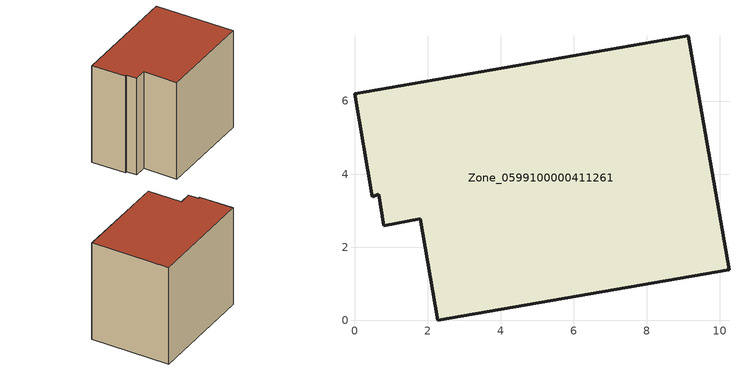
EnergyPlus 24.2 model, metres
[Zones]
Zone_0599100000411261
 floor ground (C_G): 1.8,2.78 0.8,2.59 0.66,3.46 0.49,3.39 0,6.2 9.14,7.79 10.25,1.38 2.28,0 z0
 wall outside (C_F): 2.28,0 10.25,1.38 9.14,7.79 0,6.2 0.49,3.39 0.66,3.46 0.8,2.59 1.8,2.78 2.28,0 z0:8.36
 roof outside (C_R): 0.8,2.59 1.8,2.78 2.28,0 10.25,1.38 9.14,7.79 0,6.2 0.49,3.39 0.66,3.46 z8.36
[BUILDING]
Pand.0599100000411261: North Axis=0; Terrain=City; Loads Convergence Tolerance Value=0.04; Temperature Convergence Tolerance Value=0.4; Solar Distribution=FullExterior; Maximum Number of Warmup Days=25; Minimum Number of Warmup Days=1
[Site:Location]
Rotterdam.The.Hague.AP_ZH_NLD Design_Conditions: Latitude=51.96; Longitude=4.45; Time Zone=1; Elevation=-4.5
[SITE:GROUNDTEMPERATURE:BUILDINGSURFACE]
18, 18, 18, 18, 18, 18, 18, 18, 18, 18, 18, 18
[MATERIAL] Thermal Absorptance=0.9; Solar Absorptance=0.7; Visible Absorptance=0.7
Name | Roughness | Thickness | Conductivity | Density | Specific Heat
G.TC.1992-2005 | MediumSmooth | 0.15 | 0.06 | 540 | 1210
F.TC.1992-2005 | Rough | 0.3 | 0.12 | 1920 | 840
R.TC.1992-2005 | MediumRough | 0.2 | 0.08 | 1500 | 1000
[CONSTRUCTION]
C_G: G.TC.1992-2005
C_F: F.TC.1992-2005
C_R: R.TC.1992-2005
[ZONE]
Zone_0599100000411261: Type=1; Multiplier=1; Ceiling Height=Autocalculate; Volume=Autocalculate; Floor Area=autocalculate; Part of Total Floor Area=Yes
[ZONEINFILTRATION:DESIGNFLOWRATE]
Infil_Zone_0599100000411261: Zone or ZoneList or Space or SpaceList=Zone_0599100000411261; Schedule=AlwaysOn; Design Flow Rate Calculation Method=Flow/Area; Flow Rate per Floor Area=0.0015; Constant Term Coefficient=1; Temperature Term Coefficient=0; Velocity Term Coefficient=0; Velocity Squared Term Coefficient=0
[HVACTEMPLATE:ZONE:IDEALLOADSAIRSYSTEM]
Zone_0599100000411261: Maximum Heating Supply Air Temperature=50; Minimum Cooling Supply Air Temperature=13; Maximum Heating Supply Air Humidity Ratio=0.0156; Minimum Cooling Supply Air Humidity Ratio=0.0077; Heating Limit=NoLimit; Cooling Limit=NoLimit; Dehumidification Control Type=ConstantSensibleHeatRatio; Cooling Sensible Heat Ratio=0.7; Dehumidification Setpoint=60; Humidification Control Type=None; Humidification Setpoint=30; Outdoor Air Method=None; Outdoor Air Flow Rate per Person=0.00944; Outdoor Air Flow Rate per Zone Floor Area=0; Outdoor Air Flow Rate per Zone=0; Demand Controlled Ventilation Type=None; Outdoor Air Economizer Type=NoEconomizer; Heat Recovery Type=None; Sensible Heat Recovery Effectiveness=0.7; Latent Heat Recovery Effectiveness=0.65
[ZONECONTROL:THERMOSTAT]
ThermostatControl_Zone_0599100000411261: Zone or ZoneList=Zone_0599100000411261; Control Type Schedule=DualSetpointControlType; Control 1=Thermostat_Zone_0599100000411261; Temperature Difference Between Cutout And Setpoint=0
[THERMOSTATSETPOINT:DUALSETPOINT]
Thermostat_Zone_0599100000411261: Heating Setpoint Temperature Schedule=HeatingSetpoint_Zone_0599100000411261; Cooling Setpoint Temperature Schedule=CoolingSetpoint_Zone_0599100000411261
[SCHEDULE:COMPACT]
HeatingSetpoint_Zone_0599100000411261: Through: 12/31, For: AllDays, Until: 24:00, 21
CoolingSetpoint_Zone_0599100000411261: Through: 12/31, For: AllDays, Until: 24:00, 24
DualSetpointControlType: Through: 12/31, For: AllDays, Until: 24:00, 4
AlwaysOn: Through: 12/31, For: AllDays, Until: 24:00, 1
